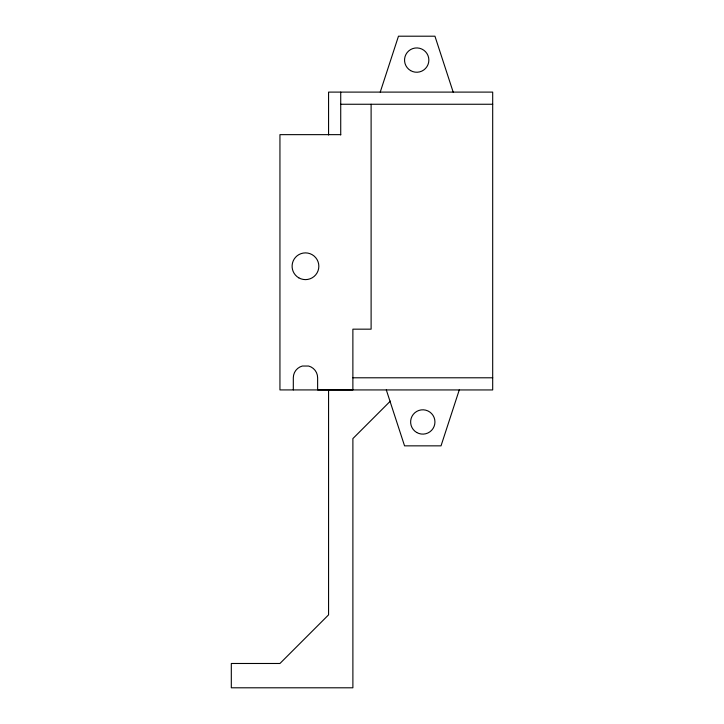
<?xml version="1.0" encoding="UTF-8"?>
<svg xmlns="http://www.w3.org/2000/svg" width="724" height="724" viewBox="0 0 724 724"><rect width="100%" height="100%" fill="white"/><g stroke="black" fill="none" stroke-linecap="round" stroke-linejoin="round"><path stroke-width="1.09" d="M380.236 92.102L398.472 36.2L434.943 36.2L453.179 92.102M459.26 389.946L441.025 445.848L404.553 445.848L386.317 389.946M390.354 401.114L352.887 438.581L352.887 687.8L231.309 687.8L231.309 663.483L279.944 663.483L328.569 614.857L328.569 390.173M340.723 104.256L492.691 104.256M340.723 134.646L279.944 134.646L279.944 389.919L492.691 389.946L492.691 92.102L328.569 92.102L328.569 135.008M352.878 377.792L492.691 377.792M371.113 104.256L371.113 329.167L352.878 329.167L352.878 389.946L317.628 389.919L317.628 377.774A12.154 12.154 0 0 0 308.614 366.036L302.324 366.036A12.154 12.154 0 0 0 293.311 377.774L293.311 389.919M340.723 92.102L340.723 134.972M298.786 277.835A13.376 13.376 0 0 0 318.841 266.251A13.376 13.376 0 0 0 298.786 254.667A13.376 13.376 0 0 0 298.786 277.835M410.626 70.617A12.154 12.154 0 0 0 428.861 60.092A12.154 12.154 0 0 0 410.626 49.558A12.154 12.154 0 0 0 410.626 70.617M416.707 432.49A12.154 12.154 0 0 0 434.943 421.965A12.154 12.154 0 0 0 416.707 411.431A12.154 12.154 0 0 0 416.707 432.49"/></g></svg>
